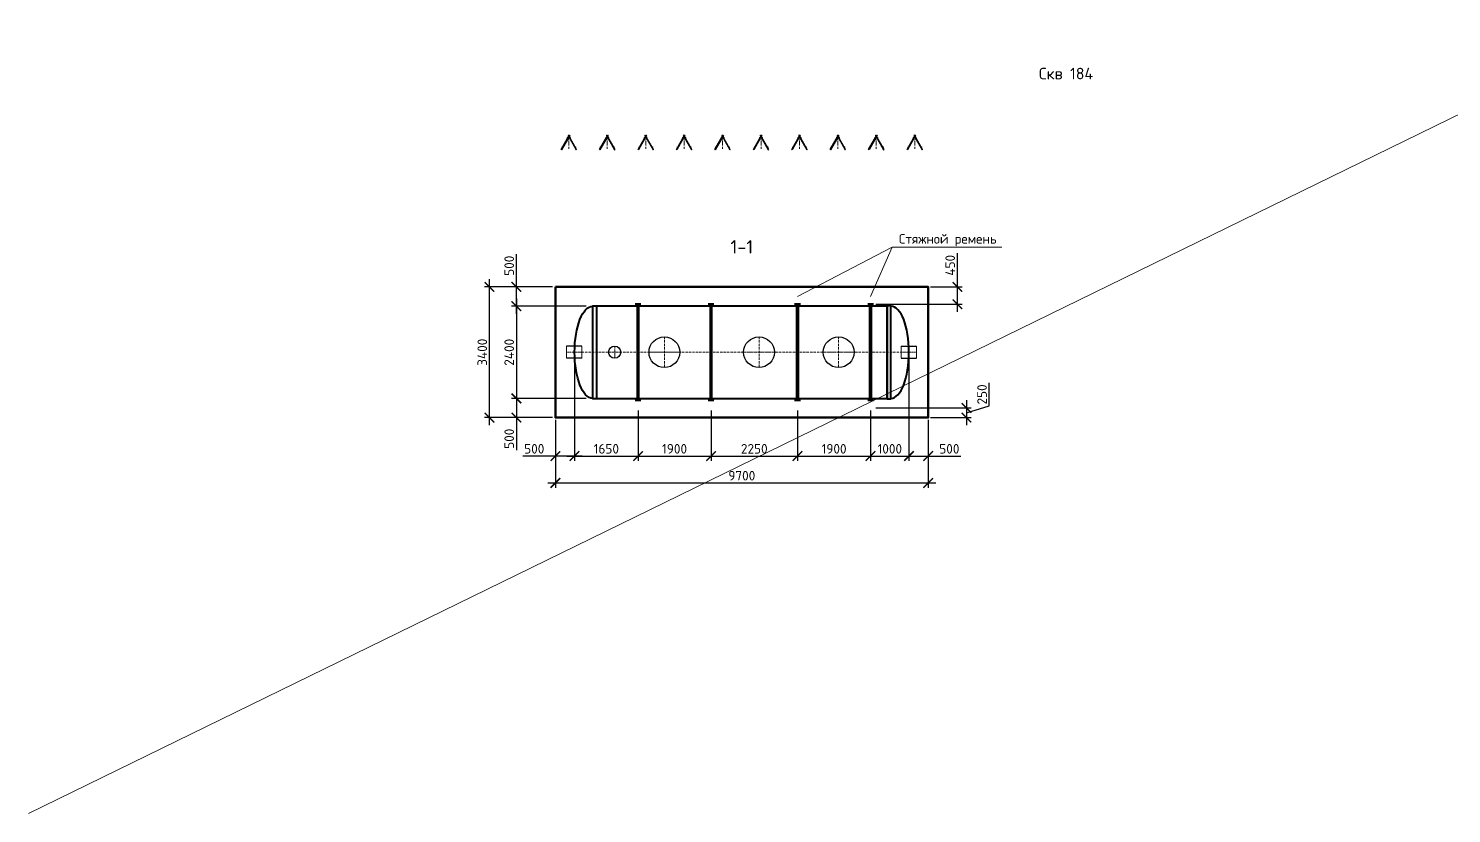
# Model space of a CAD drawing. Header units: metres. Extents: x 407396 to 516262, y -257300 to -131999.
# Drawn here: x 407396 to 444422, y -172847 to -152423 of the extents above; entities that cross this region are included whole.
import ezdxf

# ---------------------------------------------------------------- set-up
doc = ezdxf.new("R2010")
doc.units = ezdxf.units.M
doc.header["$PDSIZE"] = 1
doc.linetypes.add('ACAD_ISO10W100', pattern=[18, 12, -3, 0, -3])
doc.linetypes.add('CENTER', pattern=[16, 10, -2, 2, -2])
doc.layers.get('0').update_dxf_attribs({"lineweight": 0})
doc.layers.get('Defpoints').update_dxf_attribs({"color": 3})
doc.layers.add('2-Bottom level  of pipe', color=7, linetype='Continuous')
for name, color, linetype, lineweight in [('арматура', 7, 'Continuous', 50), ('Бозовая комплектация', 7, 'Continuous', 40), ('второстепенные', 7, 'Continuous', 25), ('выноски', 7, 'Continuous', 15), ('оси', 7, 'CENTER', 13), ('основная конструкция', 7, 'Continuous', 50), ('размеры', 7, 'Continuous', 15), ('текст', 7, 'Continuous', 18)]:
    doc.layers.add(name, color=color, linetype=linetype, lineweight=lineweight)
doc.layers.add('помощь', color=1, linetype='Continuous', lineweight=0, plot=False)
doc.styles.add('GOST 2.304', font='CS_Gost2304.shx')
doc.styles.add('GOST-2.304_Type-B', font='GOST Common.ttf')
doc.styles.add('ISOCPEUR', font='isocpeur.ttf')
doc.dimstyles.new('SPDS', dxfattribs={"dimscale": 10, "dimtxt": 2.5, "dimasz": 2.5, "dimexe": 1.25, "dimexo": 0.625, "dimtad": 1, "dimdec": 0, "dimrnd": 0.001, "dimtxsty": 'GOST 2.304', "dimblk": 'ARCHTICK', "dimblk1": 'ARCHTICK', "dimblk2": 'ARCHTICK', "dimcen": 2.5, "dimdle": 2, "dimadec": 0, "dimazin": 2, "dimtfac": 0.75, "dimtdec": 4, "dimtmove": 1, "dimatfit": 3, "dimfxl": 1, "dimtolj": 1, "dimarcsym": 1})

# ---------------------------------------------------------------- blocks, each defined once
blk = doc.blocks.new('обхват план')
at = {"layer": 'арматура', "ltscale": 10}
for points in [[(329721, -159306), (329871, -159306)], [(329721, -161806), (329871, -161806)]]:
    blk.add_lwpolyline(points, dxfattribs=at)
at = {"layer": 'основная конструкция', "ltscale": 100}
blk.add_lwpolyline([(329781, -161806), (329811, -161806), (329811, -159306), (329781, -159306)], close=True, dxfattribs=at)
at = {"layer": 'помощь', "ltscale": 10}
blk.add_lwpolyline([(329796, -159306), (329796, -161806)], dxfattribs=at)
blk = doc.blocks.new('*U19')
at = {"layer": 'второстепенные'}
blk.add_blockref('обхват план', (-329796, 160556), dxfattribs=at)
blk = doc.blocks.new('*U20')
at = {"layer": 'второстепенные', "color": 0, "linetype": 'ByBlock', "lineweight": -2, "transparency": 16777216}
for p in [(-1900, 0), (0, 0)]:
    blk.add_blockref('*U19', p, dxfattribs=at)
blk = doc.blocks.new('*U21')
at = {"layer": 'второстепенные'}
blk.add_blockref('обхват план', (-329796, 160556), dxfattribs=at)
blk = doc.blocks.new('*U22')
at = {"layer": 'второстепенные', "color": 0, "linetype": 'ByBlock', "lineweight": -2, "transparency": 16777216}
for p in [(-1900, 0), (0, 0)]:
    blk.add_blockref('*U21', p, dxfattribs=at)
blk = doc.blocks.new('_ArchTick')
at = {"color": 0, "linetype": 'ByBlock', "lineweight": 30, "const_width": 0.15}
blk.add_lwpolyline([(-0.5, -0.5), (0.5, 0.5)], dxfattribs=at)
blk = doc.blocks.new('*D23')
at = {"layer": 'Defpoints', "color": 0, "ltscale": 100, "transparency": 16777216}
for p in [(421106, -162546), (430806, -162546), (430806, -164246)]:
    blk.add_point(p, dxfattribs=at)
at = {"layer": 'размеры', "color": 0, "lineweight": -2, "ltscale": 100, "transparency": 16777216}
for p, q in [((421106, -162608), (421106, -164371)), ((430806, -162608), (430806, -164371)), ((420906, -164246), (431006, -164246))]:
    blk.add_line(p, q, dxfattribs=at)
at = {"layer": 'размеры', "color": 0, "lineweight": -2, "ltscale": 100, "transparency": 16777216, "xscale": 250, "yscale": 250, "zscale": 250, "rotation": 180}
blk.add_blockref('_ArchTick', (421106, -164246), dxfattribs=at)
at = {"layer": 'размеры', "color": 0, "lineweight": -2, "ltscale": 100, "transparency": 16777216, "xscale": 250, "yscale": 250, "zscale": 250}
blk.add_blockref('_ArchTick', (430806, -164246), dxfattribs=at)
at = {"layer": 'размеры', "color": 0, "ltscale": 100, "transparency": 16777216, "insert": (425956, -164058), "char_height": 250, "attachment_point": 5, "style": 'ISOCPEUR'}
blk.add_mtext('\\A1;9700', dxfattribs=at)
blk = doc.blocks.new('*D24')
at = {"layer": 'Defpoints', "color": 0, "ltscale": 100, "transparency": 16777216}
for p in [(430306, -160846), (429306, -162296), (430306, -163546)]:
    blk.add_point(p, dxfattribs=at)
at = {"layer": 'размеры', "color": 0, "lineweight": -2, "ltscale": 100, "transparency": 16777216}
for p, q in [((430306, -160908), (430306, -163671)), ((429306, -162358), (429306, -163671)), ((429106, -163546), (430506, -163546))]:
    blk.add_line(p, q, dxfattribs=at)
at = {"layer": 'размеры', "color": 0, "lineweight": -2, "ltscale": 100, "transparency": 16777216, "xscale": 250, "yscale": 250, "zscale": 250, "rotation": 180}
blk.add_blockref('_ArchTick', (429306, -163546), dxfattribs=at)
at = {"layer": 'размеры', "color": 0, "lineweight": -2, "ltscale": 100, "transparency": 16777216, "xscale": 250, "yscale": 250, "zscale": 250}
blk.add_blockref('_ArchTick', (430306, -163546), dxfattribs=at)
at = {"layer": 'размеры', "color": 0, "ltscale": 100, "transparency": 16777216, "insert": (429806, -163358), "char_height": 250, "attachment_point": 5, "style": 'ISOCPEUR'}
blk.add_mtext('\\A1;1000', dxfattribs=at)
blk = doc.blocks.new('*D25')
at = {"layer": 'Defpoints', "color": 0, "ltscale": 100, "transparency": 16777216}
for p in [(430306, -160846), (430806, -162546), (430806, -163546)]:
    blk.add_point(p, dxfattribs=at)
at = {"layer": 'размеры', "color": 0, "lineweight": -2, "ltscale": 100, "transparency": 16777216}
for p, q in [((430306, -160908), (430306, -163671)), ((430806, -162608), (430806, -163671)), ((430106, -163546), (430806, -163546)), ((430806, -163546), (431656, -163546))]:
    blk.add_line(p, q, dxfattribs=at)
at = {"layer": 'размеры', "color": 0, "lineweight": -2, "ltscale": 100, "transparency": 16777216, "xscale": 250, "yscale": 250, "zscale": 250, "rotation": 180}
blk.add_blockref('_ArchTick', (430306, -163546), dxfattribs=at)
at = {"layer": 'размеры', "color": 0, "lineweight": -2, "ltscale": 100, "transparency": 16777216, "xscale": 250, "yscale": 250, "zscale": 250}
blk.add_blockref('_ArchTick', (430806, -163546), dxfattribs=at)
at = {"layer": 'размеры', "color": 0, "ltscale": 100, "transparency": 16777216, "insert": (431356, -163358), "char_height": 250, "attachment_point": 5, "style": 'ISOCPEUR'}
blk.add_mtext('\\A1;500', dxfattribs=at)
blk = doc.blocks.new('*D26')
at = {"layer": 'Defpoints', "color": 0, "ltscale": 100, "transparency": 16777216}
for p in [(421606, -160846), (421106, -162546), (421106, -163546)]:
    blk.add_point(p, dxfattribs=at)
at = {"layer": 'размеры', "color": 0, "lineweight": -2, "ltscale": 100, "transparency": 16777216}
for p, q in [((421606, -160908), (421606, -163671)), ((421106, -162608), (421106, -163671)), ((421106, -163546), (420256, -163546)), ((421806, -163546), (421106, -163546))]:
    blk.add_line(p, q, dxfattribs=at)
at = {"layer": 'размеры', "color": 0, "lineweight": -2, "ltscale": 100, "transparency": 16777216, "xscale": 250, "yscale": 250, "zscale": 250, "rotation": 180}
blk.add_blockref('_ArchTick', (421106, -163546), dxfattribs=at)
at = {"layer": 'размеры', "color": 0, "lineweight": -2, "ltscale": 100, "transparency": 16777216, "xscale": 250, "yscale": 250, "zscale": 250}
blk.add_blockref('_ArchTick', (421606, -163546), dxfattribs=at)
at = {"layer": 'размеры', "color": 0, "ltscale": 100, "transparency": 16777216, "insert": (420556, -163358), "char_height": 250, "attachment_point": 5, "style": 'ISOCPEUR'}
blk.add_mtext('\\A1;500', dxfattribs=at)
blk = doc.blocks.new('*D27')
at = {"layer": 'Defpoints', "color": 0, "ltscale": 100, "transparency": 16777216}
for p in [(427406, -162296), (429306, -162296), (429306, -163546)]:
    blk.add_point(p, dxfattribs=at)
at = {"layer": 'размеры', "color": 0, "lineweight": -2, "ltscale": 100, "transparency": 16777216}
for p, q in [((427406, -162358), (427406, -163671)), ((429306, -162358), (429306, -163671)), ((427206, -163546), (429506, -163546))]:
    blk.add_line(p, q, dxfattribs=at)
at = {"layer": 'размеры', "color": 0, "lineweight": -2, "ltscale": 100, "transparency": 16777216, "xscale": 250, "yscale": 250, "zscale": 250, "rotation": 180}
blk.add_blockref('_ArchTick', (427406, -163546), dxfattribs=at)
at = {"layer": 'размеры', "color": 0, "lineweight": -2, "ltscale": 100, "transparency": 16777216, "xscale": 250, "yscale": 250, "zscale": 250}
blk.add_blockref('_ArchTick', (429306, -163546), dxfattribs=at)
at = {"layer": 'размеры', "color": 0, "ltscale": 100, "transparency": 16777216, "insert": (428356, -163358), "char_height": 250, "attachment_point": 5, "style": 'ISOCPEUR'}
blk.add_mtext('\\A1;1900', dxfattribs=at)
blk = doc.blocks.new('*D28')
at = {"layer": 'Defpoints', "color": 0, "ltscale": 100, "transparency": 16777216}
for p in [(421606, -160846), (423256, -162296), (423256, -163546)]:
    blk.add_point(p, dxfattribs=at)
at = {"layer": 'размеры', "color": 0, "lineweight": -2, "ltscale": 100, "transparency": 16777216}
for p, q in [((421606, -160908), (421606, -163671)), ((423256, -162358), (423256, -163671)), ((421406, -163546), (423456, -163546))]:
    blk.add_line(p, q, dxfattribs=at)
at = {"layer": 'размеры', "color": 0, "lineweight": -2, "ltscale": 100, "transparency": 16777216, "xscale": 250, "yscale": 250, "zscale": 250, "rotation": 180}
blk.add_blockref('_ArchTick', (421606, -163546), dxfattribs=at)
at = {"layer": 'размеры', "color": 0, "lineweight": -2, "ltscale": 100, "transparency": 16777216, "xscale": 250, "yscale": 250, "zscale": 250}
blk.add_blockref('_ArchTick', (423256, -163546), dxfattribs=at)
at = {"layer": 'размеры', "color": 0, "ltscale": 100, "transparency": 16777216, "insert": (422431, -163358), "char_height": 250, "attachment_point": 5, "style": 'ISOCPEUR'}
blk.add_mtext('\\A1;1650', dxfattribs=at)
blk = doc.blocks.new('*D29')
at = {"layer": 'Defpoints', "color": 0, "ltscale": 100, "transparency": 16777216}
for p in [(423256, -162296), (425156, -162296), (425156, -163546)]:
    blk.add_point(p, dxfattribs=at)
at = {"layer": 'размеры', "color": 0, "lineweight": -2, "ltscale": 100, "transparency": 16777216}
for p, q in [((423256, -162358), (423256, -163671)), ((425156, -162358), (425156, -163671)), ((423056, -163546), (425356, -163546))]:
    blk.add_line(p, q, dxfattribs=at)
at = {"layer": 'размеры', "color": 0, "lineweight": -2, "ltscale": 100, "transparency": 16777216, "xscale": 250, "yscale": 250, "zscale": 250, "rotation": 180}
blk.add_blockref('_ArchTick', (423256, -163546), dxfattribs=at)
at = {"layer": 'размеры', "color": 0, "lineweight": -2, "ltscale": 100, "transparency": 16777216, "xscale": 250, "yscale": 250, "zscale": 250}
blk.add_blockref('_ArchTick', (425156, -163546), dxfattribs=at)
at = {"layer": 'размеры', "color": 0, "ltscale": 100, "transparency": 16777216, "insert": (424206, -163358), "char_height": 250, "attachment_point": 5, "style": 'ISOCPEUR'}
blk.add_mtext('\\A1;1900', dxfattribs=at)
blk = doc.blocks.new('*D30')
at = {"layer": 'Defpoints', "color": 0, "ltscale": 100, "transparency": 16777216}
for p in [(425156, -162296), (427406, -162296), (427406, -163546)]:
    blk.add_point(p, dxfattribs=at)
at = {"layer": 'размеры', "color": 0, "lineweight": -2, "ltscale": 100, "transparency": 16777216}
for p, q in [((425156, -162358), (425156, -163671)), ((427406, -162358), (427406, -163671)), ((424956, -163546), (427606, -163546))]:
    blk.add_line(p, q, dxfattribs=at)
at = {"layer": 'размеры', "color": 0, "lineweight": -2, "ltscale": 100, "transparency": 16777216, "xscale": 250, "yscale": 250, "zscale": 250, "rotation": 180}
blk.add_blockref('_ArchTick', (425156, -163546), dxfattribs=at)
at = {"layer": 'размеры', "color": 0, "lineweight": -2, "ltscale": 100, "transparency": 16777216, "xscale": 250, "yscale": 250, "zscale": 250}
blk.add_blockref('_ArchTick', (427406, -163546), dxfattribs=at)
at = {"layer": 'размеры', "color": 0, "ltscale": 100, "transparency": 16777216, "insert": (426281, -163358), "char_height": 250, "attachment_point": 5, "style": 'ISOCPEUR'}
blk.add_mtext('\\A1;2250', dxfattribs=at)
blk = doc.blocks.new('*D33')
at = {"layer": 'Defpoints', "color": 0, "ltscale": 100, "transparency": 16777216}
for p in [(420091, -159146), (421091, -159146), (421966, -159646)]:
    blk.add_point(p, dxfattribs=at)
at = {"layer": 'размеры', "color": 0, "lineweight": -2, "ltscale": 100, "transparency": 16777216}
for p, q in [((420091, -159146), (420091, -158296)), ((421029, -159146), (419966, -159146)), ((420091, -159846), (420091, -159146)), ((421904, -159646), (419966, -159646))]:
    blk.add_line(p, q, dxfattribs=at)
at = {"layer": 'размеры', "color": 0, "lineweight": -2, "ltscale": 100, "transparency": 16777216, "xscale": 250, "yscale": 250, "zscale": 250}
for p, rotation in [((420091, -159146), 90), ((420091, -159646), 270)]:
    blk.add_blockref('_ArchTick', p, dxfattribs=dict(at, rotation=rotation))
at = {"layer": 'размеры', "color": 0, "ltscale": 100, "transparency": 16777216, "insert": (419904, -158596), "char_height": 250, "attachment_point": 5, "rotation": 90, "style": 'ISOCPEUR'}
blk.add_mtext('\\A1;500', dxfattribs=at)
blk = doc.blocks.new('*D31')
at = {"layer": 'Defpoints', "color": 0, "ltscale": 100, "transparency": 16777216}
for p in [(421966, -159646), (420091, -162046), (421966, -162046)]:
    blk.add_point(p, dxfattribs=at)
at = {"layer": 'размеры', "color": 0, "lineweight": -2, "ltscale": 100, "transparency": 16777216}
for p, q in [((420091, -159446), (420091, -162246)), ((421904, -159646), (419966, -159646)), ((421904, -162046), (419966, -162046))]:
    blk.add_line(p, q, dxfattribs=at)
at = {"layer": 'размеры', "color": 0, "lineweight": -2, "ltscale": 100, "transparency": 16777216, "xscale": 250, "yscale": 250, "zscale": 250}
for p, rotation in [((420091, -159646), 90), ((420091, -162046), 270)]:
    blk.add_blockref('_ArchTick', p, dxfattribs=dict(at, rotation=rotation))
at = {"layer": 'размеры', "color": 0, "ltscale": 100, "transparency": 16777216, "insert": (419904, -160846), "char_height": 250, "attachment_point": 5, "rotation": 90, "style": 'ISOCPEUR'}
blk.add_mtext('\\A1;2400', dxfattribs=at)
blk = doc.blocks.new('*D34')
at = {"layer": 'Defpoints', "color": 0, "ltscale": 100, "transparency": 16777216}
for p in [(421966, -162046), (420091, -162546), (421091, -162546)]:
    blk.add_point(p, dxfattribs=at)
at = {"layer": 'размеры', "color": 0, "lineweight": -2, "ltscale": 100, "transparency": 16777216}
for p, q in [((421904, -162046), (419966, -162046)), ((420091, -161846), (420091, -162546)), ((421029, -162546), (419966, -162546)), ((420091, -162546), (420091, -163396))]:
    blk.add_line(p, q, dxfattribs=at)
at = {"layer": 'размеры', "color": 0, "lineweight": -2, "ltscale": 100, "transparency": 16777216, "xscale": 250, "yscale": 250, "zscale": 250}
for p, rotation in [((420091, -162046), 90), ((420091, -162546), 270)]:
    blk.add_blockref('_ArchTick', p, dxfattribs=dict(at, rotation=rotation))
at = {"layer": 'размеры', "color": 0, "ltscale": 100, "transparency": 16777216, "insert": (419904, -163096), "char_height": 250, "attachment_point": 5, "rotation": 90, "style": 'ISOCPEUR'}
blk.add_mtext('\\A1;500', dxfattribs=at)
blk = doc.blocks.new('*D32')
at = {"layer": 'Defpoints', "color": 0, "ltscale": 100, "transparency": 16777216}
for p in [(419391, -159146), (420091, -159146), (420091, -162546)]:
    blk.add_point(p, dxfattribs=at)
at = {"layer": 'размеры', "color": 0, "lineweight": -2, "ltscale": 100, "transparency": 16777216}
for p, q in [((420029, -159146), (419266, -159146)), ((419391, -162746), (419391, -158946)), ((420029, -162546), (419266, -162546))]:
    blk.add_line(p, q, dxfattribs=at)
at = {"layer": 'размеры', "color": 0, "lineweight": -2, "ltscale": 100, "transparency": 16777216, "xscale": 250, "yscale": 250, "zscale": 250}
for p, rotation in [((419391, -159146), 90), ((419391, -162546), 270)]:
    blk.add_blockref('_ArchTick', p, dxfattribs=dict(at, rotation=rotation))
at = {"layer": 'размеры', "color": 0, "ltscale": 100, "transparency": 16777216, "insert": (419204, -160846), "char_height": 250, "attachment_point": 5, "rotation": 90, "style": 'ISOCPEUR'}
blk.add_mtext('\\A1;3400', dxfattribs=at)
blk = doc.blocks.new('*D59')
at = {"layer": 'Defpoints', "color": 0, "ltscale": 100, "transparency": 16777216}
for p in [(430806, -159146), (431566, -159146), (429381, -159596)]:
    blk.add_point(p, dxfattribs=at)
at = {"layer": 'размеры', "color": 0, "lineweight": -2, "ltscale": 100, "transparency": 16777216}
for p, q in [((431566, -159146), (431566, -158271)), ((430869, -159146), (431691, -159146)), ((431566, -159796), (431566, -159146)), ((429444, -159596), (431691, -159596))]:
    blk.add_line(p, q, dxfattribs=at)
at = {"layer": 'размеры', "color": 0, "lineweight": -2, "ltscale": 100, "transparency": 16777216, "xscale": 250, "yscale": 250, "zscale": 250}
for p, rotation in [((431566, -159146), 90), ((431566, -159596), 270)]:
    blk.add_blockref('_ArchTick', p, dxfattribs=dict(at, rotation=rotation))
at = {"layer": 'размеры', "color": 0, "ltscale": 100, "transparency": 16777216, "insert": (431378, -158583), "char_height": 250, "attachment_point": 5, "rotation": 90, "style": 'ISOCPEUR'}
blk.add_mtext('\\A1;450', dxfattribs=at)
blk = doc.blocks.new('*D60')
at = {"layer": 'Defpoints', "color": 0, "ltscale": 100, "transparency": 16777216}
for p in [(429381, -162296), (430801, -162546), (431801, -162546)]:
    blk.add_point(p, dxfattribs=at)
at = {"layer": 'размеры', "color": 0, "lineweight": -2, "ltscale": 100, "transparency": 16777216}
for p, q in [((432394, -162243), (432394, -161643)), ((431801, -162096), (431801, -162746)), ((429444, -162296), (431926, -162296)), ((431801, -162421), (432394, -162243)), ((430863, -162546), (431926, -162546))]:
    blk.add_line(p, q, dxfattribs=at)
at = {"layer": 'размеры', "color": 0, "lineweight": -2, "ltscale": 100, "transparency": 16777216, "xscale": 250, "yscale": 250, "zscale": 250}
for p, rotation in [((431801, -162296), 90), ((431801, -162546), 270)]:
    blk.add_blockref('_ArchTick', p, dxfattribs=dict(at, rotation=rotation))
at = {"layer": 'размеры', "color": 0, "ltscale": 100, "transparency": 16777216, "insert": (432207, -161943), "char_height": 250, "attachment_point": 5, "rotation": 90, "style": 'ISOCPEUR'}
blk.add_mtext('\\A1;250', dxfattribs=at)
blk = doc.blocks.new('каркасы')
at = {"layer": 'второстепенные', "ltscale": 10}
for points in [[(318737, 71676), (318949, 72050), (318959, 72044), (318747, 71670)], [(319138, 71676), (318926, 72050), (318915, 72044), (319127, 71670)]]:
    blk.add_lwpolyline(points, close=True, dxfattribs=at)
for centre in [(318910, 71995), (318965, 71995), (318768, 71745), (319107, 71745)]:
    blk.add_circle(centre, 6, dxfattribs=at)
at = {"layer": 'оси', "ltscale": 10}
blk.add_lwpolyline([(318937, 72062), (318937, 71692)], dxfattribs=at)
at = {"layer": 'помощь', "ltscale": 10}
blk.add_circle((319107, 71745), 7, dxfattribs=at)
blk = doc.blocks.new('*U94')
at = {"layer": 'второстепенные', "lineweight": 90}
blk.add_blockref('каркасы', (-318937, -71860), dxfattribs=at)
blk = doc.blocks.new('*U95')
at = {"layer": 'арматура', "color": 0, "linetype": 'ByBlock', "lineweight": -2, "transparency": 16777216}
for p in [(0, 0), (1000, 0), (2000, 0), (3000, 0), (4000, 0), (5000, 0), (6000, 0), (7000, 0), (8000, 0), (9000, 0)]:
    blk.add_blockref('*U94', p, dxfattribs=at)
blk = doc.blocks.new('*U104')
at = {"color": 7, "linetype": 'ACAD_ISO10W100', "lineweight": 15, "ltscale": 5}
blk.add_line((0, 0), (8700, 0), dxfattribs=at)
at = {"color": 250, "lineweight": 40, "ltscale": 20}
for points in [[(570, 1210), (570, -1210), (470, -1210), (470, 1210)], [(570, 1200), (570, -1200), (8130, -1200), (8130, 1200)], [(8130, 1210), (8130, -1210), (8230, -1210), (8230, 1210)]]:
    blk.add_lwpolyline(points, close=True, dxfattribs=at)
at = {"color": 250, "lineweight": 40, "ltscale": 20, "extrusion": (0, 0, -1)}
blk.add_ellipse((470, 0), major_axis=(0, 1200), ratio=0.391667, start_param=3.141593, end_param=6.283185, dxfattribs=at)
at = {"color": 250, "lineweight": 40, "ltscale": 20}
blk.add_ellipse((8230, 0), major_axis=(0, 1200), ratio=0.391667, start_param=3.141593, end_param=6.283185, dxfattribs=at)
blk = doc.blocks.new('*U111')
at = {"color": 7, "linetype": 'ACAD_ISO10W100', "lineweight": 13, "ltscale": 5}
for p, q in [((0, 400), (0, -400)), ((-400, 0), (400, 0))]:
    blk.add_line(p, q, dxfattribs=at)
at = {"layer": '2-Bottom level  of pipe', "color": 7, "lineweight": 30, "ltscale": 50}
blk.add_circle((0, 0), 400, dxfattribs=at)
blk.add_circle((0, 0), 400, dxfattribs=at)
blk = doc.blocks.new('*U114')
at = {"color": 7, "linetype": 'ACAD_ISO10W100', "lineweight": 13, "ltscale": 5}
for p, q in [((0, 400), (0, -400)), ((-400, 0), (400, 0))]:
    blk.add_line(p, q, dxfattribs=at)
at = {"layer": '2-Bottom level  of pipe', "color": 7, "lineweight": 30, "ltscale": 50}
blk.add_circle((0, 0), 400, dxfattribs=at)
blk.add_circle((0, 0), 400, dxfattribs=at)
blk = doc.blocks.new('*U112')
at = {"color": 7, "linetype": 'ACAD_ISO10W100', "lineweight": 13, "ltscale": 5}
for p, q in [((0, 400), (0, -400)), ((-400, 0), (400, 0))]:
    blk.add_line(p, q, dxfattribs=at)
at = {"layer": '2-Bottom level  of pipe', "color": 7, "lineweight": 30, "ltscale": 50}
blk.add_circle((0, 0), 400, dxfattribs=at)
blk.add_circle((0, 0), 400, dxfattribs=at)
blk = doc.blocks.new('*U113')
at = {"lineweight": 30}
for p, q in [((0, 157), (400, 157)), ((0, -158), (400, -158))]:
    blk.add_line(p, q, dxfattribs=at)
at = {"color": 7, "linetype": 'Continuous', "lineweight": 20}
for p, q in [((0, 157), (0, -158)), ((400, 157), (400, -158))]:
    blk.add_line(p, q, dxfattribs=at)
at = {"color": 7, "linetype": 'ACAD_ISO10W100', "lineweight": 15, "ltscale": 3}
blk.add_line((0, 0), (400, 0), dxfattribs=at)
at = {"color": 30, "linetype": 'Continuous', "lineweight": 15, "ltscale": 20, "true_color": 0xf26722, "style": 'GOST-2.304_Type-B', "flags": 1}
blk.add_attdef('МАТЕРИАЛ', (326, 123), '', height=2.5, dxfattribs=at)
blk = doc.blocks.new('*U109')
at = {"lineweight": 30}
for p, q in [((0, 157), (400, 157)), ((0, -158), (400, -158))]:
    blk.add_line(p, q, dxfattribs=at)
at = {"color": 7, "linetype": 'Continuous', "lineweight": 20}
for p, q in [((0, 157), (0, -158)), ((400, 157), (400, -158))]:
    blk.add_line(p, q, dxfattribs=at)
at = {"color": 7, "linetype": 'ACAD_ISO10W100', "lineweight": 15, "ltscale": 3}
blk.add_line((0, 0), (400, 0), dxfattribs=at)
at = {"color": 30, "linetype": 'Continuous', "lineweight": 15, "ltscale": 20, "true_color": 0xf26722, "style": 'GOST-2.304_Type-B', "flags": 1}
blk.add_attdef('МАТЕРИАЛ', (326, 123), '', height=2.5, dxfattribs=at)
blk = doc.blocks.new('*U110')
at = {"color": 7, "linetype": 'ACAD_ISO10W100', "lineweight": 13, "ltscale": 5}
for p, q in [((-157.5, 0), (157.5, 0)), ((0, 157.5), (0, -157.5))]:
    blk.add_line(p, q, dxfattribs=at)
at = {"layer": '2-Bottom level  of pipe', "color": 7, "lineweight": 30, "ltscale": 50}
blk.add_circle((0, 0), 157.5, dxfattribs=at)
blk.add_circle((0, 0), 157.5, dxfattribs=at)

msp = doc.modelspace()

# ---------------------------------------------------------------- linework, layer by layer
at = {"layer": 'выноски', "ltscale": 10}
for p, q in [((427406.32, -159395.73), (429868.22, -158110.99)), ((429306.32, -159395.73), (429868.22, -158110.99)), ((429868.22, -158110.99), (432718.22, -158110.99))]:
    msp.add_line(p, q, dxfattribs=at)
at = {"layer": 'выноски'}
msp.add_lwpolyline([(421092.4, -159958.38), (421091.4, -159958.38)], dxfattribs=at)
at = {"layer": 'основная конструкция', "ltscale": 10}
msp.add_lwpolyline([(421106.32, -159145.73), (430806.32, -159145.73), (430806.32, -162545.73), (421106.32, -162545.73)], close=True, dxfattribs=at)
at = {"layer": 'помощь', "ltscale": 10}
msp.add_lwpolyline([(410771.89, -134186.93), (490960.58, -169108.26), (490960.58, -131998.65), (407396.48, -172846.57)], dxfattribs=at)

# ---------------------------------------------------------------- block references
at = {"color": 250, "lineweight": 15, "ltscale": 20}
for name, p in [('*U104', (421606.32, -160845.73)), ('*U112', (423941.89, -160845.73)), ('*U111', (426403.99, -160845.73)), ('*U114', (428475.6, -160845.73))]:
    msp.add_blockref(name, p, dxfattribs=at)
at = {"layer": 'арматура', "lineweight": 90}
msp.add_blockref('*U95', (421456.32, -155390.31), dxfattribs=at)
at = {"layer": 'Бозовая комплектация', "color": 250, "lineweight": 15, "ltscale": 20, "rotation": 180}
msp.add_blockref('*U113', (421791.4, -160845.73), dxfattribs=at)
at = {"layer": 'Бозовая комплектация', "color": 250, "lineweight": 15, "ltscale": 20}
msp.add_blockref('*U110', (422648.82, -160845.87), dxfattribs=at)
at = {"layer": 'Бозовая комплектация', "color": 250, "lineweight": 15, "ltscale": 20, "xscale": -1, "rotation": 180}
msp.add_blockref('*U109', (430100.61, -160845.73), dxfattribs=at)
at = {"layer": 'второстепенные'}
for name, p in [('*U22', (425156.32, -160845.73)), ('*U20', (429306.32, -160845.73))]:
    msp.add_blockref(name, p, dxfattribs=at)

# ---------------------------------------------------------------- texts
at = {"layer": 'выноски', "ltscale": 10, "insert": (430043.22, -157770.99), "char_height": 250, "width": 2650, "attachment_point": 1, "style": 'ISOCPEUR'}
msp.add_mtext('\\fISOCPEUR|b0|i0|c0|p34;\\W1.0000000000;\\T1.0000000000;\\o\\lСтяжной ремень', dxfattribs=at)
at = {"layer": 'помощь', "ltscale": 10, "insert": (433687.96, -153445.74), "char_height": 300, "attachment_point": 1, "style": 'ISOCPEUR'}
msp.add_mtext_dynamic_manual_height_columns('\\A1;Скв 184', width=16654.1222, gutter_width=2326.03, heights=[0], dxfattribs=at)
at = {"layer": 'текст', "insert": (425956.32, -158103.98), "char_height": 350, "width": 10690.5854, "attachment_point": 5, "style": 'ISOCPEUR'}
msp.add_mtext('1-1', dxfattribs=at)

# ---------------------------------------------------------------- dimensions: what is measured, and where the dimension line sits
at = {"layer": 'размеры', "ltscale": 100}
for base, p1, p2, angle, override, picture, middle in [((420091.4, -159145.73), (421966.4, -159645.73), (421091.4, -159145.73), 90, {"dimscale": 100, "dimtxsty": 'ISOCPEUR', "dimtmove": 0}, '*D33', (419903.9, -158595.73)), ((431565.61, -159145.73), (429381.32, -159595.73), (430806.32, -159145.73), 90, {"dimscale": 100, "dimtxsty": 'ISOCPEUR', "dimtmove": 0}, '*D59', (431378.11, -158583.23)), ((419391.4, -159145.73), (420091.4, -162545.73), (420091.4, -159145.73), 90, {"dimscale": 100, "dimtxsty": 'ISOCPEUR', "dimtmove": 0}, '*D32', (419203.9, -160845.73)), ((420091.4, -162045.73), (421966.4, -159645.73), (421966.4, -162045.73), 90, {"dimscale": 100, "dimtxsty": 'ISOCPEUR', "dimtmove": 0}, '*D31', (419903.9, -160845.73)), ((431800.61, -162545.73), (429381.32, -162295.73), (430800.61, -162545.73), 270, {"dimscale": 100, "dimtxsty": 'ISOCPEUR', "dimtmove": 1}, '*D60', (432206.86, -162180.11)), ((420091.4, -162545.73), (421966.4, -162045.73), (421091.4, -162545.73), 90, {"dimscale": 100, "dimtxsty": 'ISOCPEUR', "dimtmove": 0}, '*D34', (419903.9, -163095.73))]:
    dim = msp.add_linear_dim(base=base, p1=p1, p2=p2, angle=angle, dimstyle='SPDS', override=override, dxfattribs=at)
    dim.commit()
    dim.dimension.update_dxf_attribs({"geometry": picture, "text_midpoint": middle})
for base, p1, p2, picture, middle in [((421106.32, -163545.73), (421606.32, -160845.73), (421106.32, -162545.73), '*D26', (420556.32, -163358.23)), ((423256.32, -163545.73), (421606.32, -160845.73), (423256.32, -162295.73), '*D28', (422431.32, -163358.23)), ((430306.32, -163545.73), (429306.32, -162295.73), (430306.32, -160845.73), '*D24', (429806.32, -163358.23)), ((430806.32, -163545.73), (430306.32, -160845.73), (430806.32, -162545.73), '*D25', (431356.32, -163358.23)), ((425156.32, -163545.73), (423256.32, -162295.73), (425156.32, -162295.73), '*D29', (424206.32, -163358.23)), ((427406.32, -163545.73), (425156.32, -162295.73), (427406.32, -162295.73), '*D30', (426281.32, -163358.23)), ((429306.32, -163545.73), (427406.32, -162295.73), (429306.32, -162295.73), '*D27', (428356.32, -163358.23)), ((430806.32, -164245.73), (421106.32, -162545.73), (430806.32, -162545.73), '*D23', (425956.32, -164058.23))]:
    dim = msp.add_linear_dim(base=base, p1=p1, p2=p2, dimstyle='SPDS', override={"dimscale": 100, "dimtxsty": 'ISOCPEUR', "dimtmove": 0}, dxfattribs=at)
    dim.commit()
    dim.dimension.update_dxf_attribs({"geometry": picture, "text_midpoint": middle})

doc.saveas('drawing.dxf')
